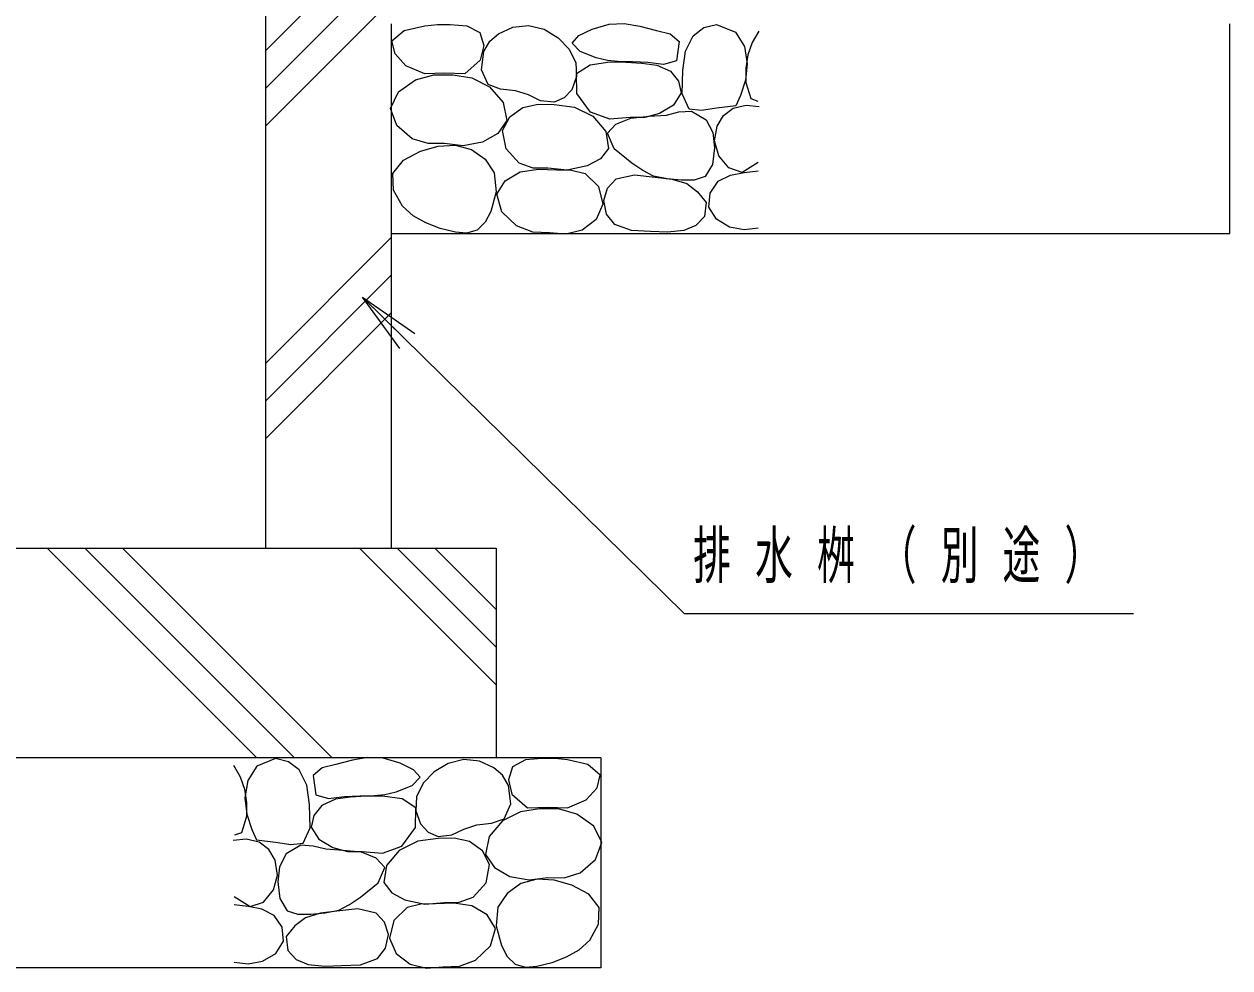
# Model space of a CAD drawing. Units: millimetres on the paper. Extents: x -385 to 0, y -594 to 267.
# Drawn here: x -288.7 to -231.2, y -242.8 to -197.8 of the extents above; entities that cross this region are included whole.
import ezdxf

# ---------------------------------------------------------------- set-up
doc = ezdxf.new("R2010")
doc.units = ezdxf.units.MM
doc.layers.add('1_10', color=7, linetype='Continuous', lineweight=25)
doc.styles.add('ＭＳ ゴシック', font='')
doc.styles.get('ＭＳ ゴシック').set_extended_font_data('MS Gothic')

msp = doc.modelspace()

# ---------------------------------------------------------------- linework, layer by layer
at = {"layer": '1_10', "color": 3}
for p, q in [((-277.187, -186.584), (-277.187, -222.784)), ((-271.187, -197.784), (-271.187, -222.784)), ((-338.187, -222.784), (-266.187, -222.784)), ((-266.187, -222.784), (-266.187, -232.784)), ((-261.187, -232.784), (-343.187, -232.784)), ((-261.187, -232.784), (-261.187, -242.784)), ((-261.187, -242.784), (-343.187, -242.784))]:
    msp.add_line(p, q, dxfattribs=at)
at = {"layer": '1_10', "lineweight": 13}
for p, q in [((-277.187, -199.066), (-267.187, -189.066)), ((-277.187, -200.862), (-267.187, -190.862)), ((-277.187, -202.658), (-267.187, -192.658)), ((-271.187, -197.784), (-271.187, -207.784)), ((-277.187, -213.972), (-271.187, -207.972)), ((-271.187, -207.784), (-253.687, -207.784)), ((-277.187, -215.768), (-271.187, -209.768)), ((-272.563, -210.805), (-270.424, -212.908)), ((-272.563, -210.805), (-270.073, -212.552)), ((-270.775, -213.265), (-272.563, -210.805)), ((-277.187, -217.564), (-271.187, -211.564)), ((-277.606, -232.784), (-287.606, -222.784)), ((-275.81, -232.784), (-285.81, -222.784)), ((-274.014, -232.784), (-284.014, -222.784)), ((-266.187, -229.297), (-272.7, -222.784)), ((-266.187, -227.501), (-270.904, -222.784)), ((-266.187, -225.705), (-269.108, -222.784)), ((-261.187, -232.784), (-278.687, -232.784)), ((-261.187, -232.784), (-261.187, -242.784)), ((-261.187, -242.784), (-278.687, -242.784))]:
    msp.add_line(p, q, dxfattribs=at)
at = {"layer": '1_10'}
for p, q in [((-231.187, -207.784), (-231.187, -197.784)), ((-271.187, -207.784), (-231.187, -207.784))]:
    msp.add_line(p, q, dxfattribs=at)
at = {"layer": '1_10', "lineweight": 13}
for points in [[(-268.654, -200.134), (-269.591, -200.157), (-270.487, -199.787), (-271.009, -199.209), (-271.156, -198.597), (-270.568, -198.103), (-269.595, -197.879), (-268.98, -197.816), (-268.381, -197.804), (-267.59, -197.871), (-266.969, -198.201), (-266.781, -198.819), (-266.944, -199.514), (-267.687, -200.158)], [(-264.069, -201.447), (-264.643, -201.172), (-265.259, -200.976), (-265.973, -200.892), (-266.572, -200.679), (-266.885, -199.972), (-266.77, -199.093), (-266.486, -198.611), (-266.077, -198.25), (-265.388, -197.935), (-264.639, -197.854), (-263.897, -198.041), (-263.227, -198.449), (-262.703, -198.983), (-262.385, -199.638), (-262.352, -200.299), (-262.583, -200.927), (-262.949, -201.316), (-263.425, -201.521)], [(-260.381, -199.57), (-260.881, -199.53), (-261.413, -199.402), (-262.174, -199.102), (-262.556, -198.705), (-262.244, -198.344), (-261.608, -198.036), (-260.799, -197.794), (-260.074, -197.757), (-259.34, -197.89), (-258.539, -198.091), (-257.892, -198.261), (-257.452, -198.621), (-257.591, -199.542), (-258.197, -199.724), (-258.958, -199.626), (-259.686, -199.59)], [(-254.753, -201.695), (-255.669, -201.794), (-256.387, -201.907), (-256.983, -201.843), (-257.316, -201.11), (-257.28, -200.01), (-257.149, -199.085), (-256.785, -198.35), (-256.285, -197.962), (-255.669, -197.804), (-254.777, -198.176), (-254.345, -198.864), (-254.208, -199.688), (-254.295, -200.462), (-254.53, -201.199)], [(-259.795, -202.248), (-260.771, -202.328), (-261.692, -201.997), (-262.343, -201.099), (-262.361, -200.156), (-261.707, -199.729), (-260.771, -199.598), (-259.984, -199.6), (-259.237, -199.654), (-258.523, -199.747), (-257.87, -200.044), (-257.483, -200.52), (-257.368, -201.076), (-257.727, -201.656), (-258.4, -202.052), (-259.1, -202.244)], [(-268.654, -203.479), (-269.43, -203.492), (-270.19, -203.256), (-270.93, -202.633), (-271.231, -201.819), (-270.847, -201.028), (-270.041, -200.456), (-269.154, -200.213), (-268.257, -200.208), (-267.344, -200.358), (-266.498, -200.778), (-265.848, -201.528), (-265.68, -202.388), (-266.105, -203.012), (-266.845, -203.429), (-267.761, -203.599)], [(-263.723, -204.668), (-264.423, -204.659), (-265.085, -204.42), (-265.715, -203.733), (-265.878, -202.859), (-265.535, -202.21), (-264.912, -201.769), (-264.181, -201.603), (-263.425, -201.62), (-262.457, -201.759), (-261.567, -202.19), (-260.954, -202.919), (-260.823, -203.727), (-261.209, -204.212), (-261.839, -204.544), (-262.793, -204.752)], [(-258.679, -205.037), (-259.195, -204.769), (-259.711, -204.423), (-260.556, -203.734), (-260.883, -203.001), (-260.472, -202.557), (-259.767, -202.276), (-258.892, -202.19), (-258.065, -202.136), (-257.465, -201.983), (-256.866, -201.941), (-256.168, -202.359), (-255.857, -202.967), (-255.778, -203.698), (-255.869, -204.488), (-256.224, -205.065), (-256.736, -205.23), (-257.34, -205.232), (-258.028, -205.175)], [(-268.133, -207.716), (-268.854, -207.543), (-269.546, -207.27), (-270.145, -206.94), (-270.661, -206.477), (-271.076, -205.713), (-271.107, -204.916), (-270.609, -204.279), (-269.793, -203.85), (-268.958, -203.608), (-268.139, -203.567), (-267.365, -203.776), (-266.709, -204.239), (-266.275, -204.891), (-266.189, -205.789), (-266.448, -206.725), (-266.71, -207.243), (-267.093, -207.617), (-267.595, -207.756)], [(-263.648, -207.742), (-264.443, -207.711), (-265.209, -207.419), (-265.922, -206.743), (-266.151, -205.908), (-265.754, -205.265), (-265.036, -204.842), (-264.174, -204.713), (-263.301, -204.743), (-262.598, -204.755), (-261.939, -204.917), (-261.309, -205.532), (-261.096, -206.379), (-261.422, -207.109), (-262.087, -207.618), (-262.863, -207.811)], [(-256.168, -206.292), (-256.252, -206.962), (-256.654, -207.39), (-257.228, -207.631), (-258.018, -207.718), (-258.818, -207.687), (-259.724, -207.642), (-260.52, -207.352), (-260.917, -206.852), (-261.05, -206.209), (-260.869, -205.615), (-260.464, -205.177), (-259.588, -204.981), (-258.595, -205.093), (-257.804, -205.185), (-257.089, -205.4), (-256.577, -205.783)], [(-277.622, -236.695), (-276.705, -236.794), (-275.987, -236.907), (-275.392, -236.843), (-275.059, -236.11), (-275.094, -235.01), (-275.225, -234.085), (-275.59, -233.35), (-276.09, -232.962), (-276.705, -232.804), (-277.597, -233.176), (-278.03, -233.864), (-278.167, -234.688), (-278.079, -235.462), (-277.845, -236.199)], [(-271.994, -234.57), (-271.493, -234.53), (-270.962, -234.402), (-270.2, -234.102), (-269.818, -233.705), (-270.131, -233.344), (-270.767, -233.036), (-271.576, -232.794), (-272.301, -232.757), (-273.034, -232.89), (-273.835, -233.091), (-274.482, -233.261), (-274.923, -233.621), (-274.783, -234.542), (-274.177, -234.724), (-273.416, -234.626), (-272.688, -234.59)], [(-268.305, -236.447), (-267.731, -236.172), (-267.116, -235.976), (-266.401, -235.892), (-265.802, -235.679), (-265.49, -234.972), (-265.604, -234.093), (-265.888, -233.611), (-266.298, -233.25), (-266.986, -232.935), (-267.735, -232.854), (-268.478, -233.041), (-269.147, -233.449), (-269.672, -233.983), (-269.99, -234.638), (-270.023, -235.299), (-269.792, -235.927), (-269.426, -236.316), (-268.949, -236.521)], [(-263.721, -235.134), (-262.783, -235.157), (-261.887, -234.787), (-261.365, -234.209), (-261.218, -233.597), (-261.807, -233.103), (-262.779, -232.879), (-263.394, -232.816), (-263.993, -232.804), (-264.785, -232.871), (-265.406, -233.201), (-265.593, -233.819), (-265.431, -234.514), (-264.687, -235.158)], [(-272.58, -237.248), (-271.603, -237.328), (-270.683, -236.997), (-270.032, -236.099), (-270.013, -235.156), (-270.668, -234.729), (-271.603, -234.598), (-272.39, -234.6), (-273.138, -234.654), (-273.852, -234.747), (-274.504, -235.044), (-274.891, -235.52), (-275.006, -236.076), (-274.647, -236.656), (-273.974, -237.052), (-273.274, -237.244)], [(-263.721, -238.479), (-262.945, -238.492), (-262.185, -238.256), (-261.445, -237.633), (-261.144, -236.819), (-261.527, -236.028), (-262.333, -235.456), (-263.22, -235.213), (-264.117, -235.208), (-265.03, -235.358), (-265.877, -235.778), (-266.526, -236.528), (-266.694, -237.388), (-266.269, -238.012), (-265.53, -238.429), (-264.614, -238.599)], [(-273.695, -240.037), (-273.18, -239.769), (-272.663, -239.423), (-271.818, -238.734), (-271.492, -238.001), (-271.903, -237.557), (-272.608, -237.276), (-273.482, -237.19), (-274.309, -237.136), (-274.91, -236.983), (-275.509, -236.941), (-276.206, -237.359), (-276.517, -237.967), (-276.596, -238.698), (-276.505, -239.488), (-276.15, -240.065), (-275.639, -240.23), (-275.034, -240.232), (-274.346, -240.175)], [(-268.652, -239.668), (-267.952, -239.659), (-267.289, -239.42), (-266.66, -238.733), (-266.496, -237.859), (-266.839, -237.21), (-267.462, -236.769), (-268.193, -236.603), (-268.949, -236.62), (-269.917, -236.759), (-270.808, -237.19), (-271.42, -237.919), (-271.551, -238.727), (-271.165, -239.212), (-270.535, -239.544), (-269.582, -239.752)], [(-264.241, -242.716), (-263.521, -242.543), (-262.829, -242.27), (-262.23, -241.94), (-261.714, -241.477), (-261.299, -240.713), (-261.268, -239.916), (-261.765, -239.279), (-262.581, -238.85), (-263.417, -238.608), (-264.235, -238.567), (-265.009, -238.776), (-265.666, -239.239), (-266.1, -239.891), (-266.186, -240.789), (-265.926, -241.725), (-265.665, -242.243), (-265.282, -242.617), (-264.779, -242.756)], [(-268.726, -242.742), (-267.931, -242.711), (-267.165, -242.419), (-266.453, -241.743), (-266.223, -240.908), (-266.62, -240.265), (-267.339, -239.842), (-268.2, -239.713), (-269.073, -239.743), (-269.776, -239.755), (-270.436, -239.917), (-271.065, -240.532), (-271.278, -241.379), (-270.953, -242.109), (-270.287, -242.618), (-269.512, -242.811)], [(-276.206, -241.292), (-276.122, -241.962), (-275.721, -242.39), (-275.146, -242.631), (-274.357, -242.718), (-273.556, -242.687), (-272.65, -242.642), (-271.854, -242.352), (-271.457, -241.852), (-271.324, -241.209), (-271.505, -240.615), (-271.91, -240.177), (-272.786, -239.981), (-273.779, -240.093), (-274.57, -240.185), (-275.285, -240.4), (-275.797, -240.783)]]:
    msp.add_lwpolyline(points, close=True, dxfattribs=at)
for points in [[(-253.662, -198.127), (-253.972, -198.678), (-254.183, -199.266), (-254.281, -199.9), (-254.282, -200.58), (-254.034, -201.348), (-253.712, -201.472)], [(-253.687, -204.396), (-254.455, -204.866), (-255.089, -204.652), (-255.57, -204.073), (-255.765, -203.365), (-255.645, -202.661), (-255.337, -202.153), (-254.877, -201.794), (-254.267, -201.651), (-253.638, -201.719)], [(-253.687, -207.518), (-254.364, -207.597), (-255.05, -207.468), (-255.677, -207.1), (-256.041, -206.527), (-255.982, -205.858), (-255.595, -205.288), (-255.014, -204.992), (-254.356, -204.866), (-253.687, -204.792)], [(-272.563, -210.805), (-257.213, -225.9), (-235.786, -225.9)], [(-278.712, -233.127), (-278.403, -233.678), (-278.192, -234.266), (-278.093, -234.9), (-278.093, -235.58), (-278.34, -236.348), (-278.662, -236.472)], [(-278.687, -239.396), (-277.919, -239.866), (-277.286, -239.652), (-276.804, -239.073), (-276.61, -238.365), (-276.73, -237.661), (-277.037, -237.153), (-277.498, -236.794), (-278.107, -236.651), (-278.737, -236.719)], [(-278.687, -242.518), (-278.01, -242.597), (-277.324, -242.468), (-276.698, -242.1), (-276.333, -241.527), (-276.392, -240.858), (-276.779, -240.288), (-277.36, -239.992), (-278.018, -239.866), (-278.687, -239.792)]]:
    msp.add_lwpolyline(points, dxfattribs=at)

# ---------------------------------------------------------------- texts
at = {"layer": '1_10', "insert": (-256.786, -223.25), "char_height": 2.199, "attachment_point": 4, "style": 'ＭＳ ゴシック'}
msp.add_mtext('\\T1.64;\\W0.6;排水桝（別途）', dxfattribs=at)

doc.saveas('drawing.dxf')
